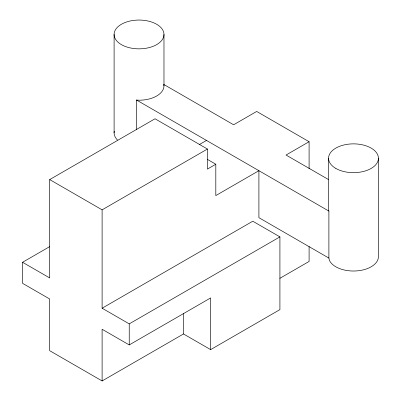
<?xml version="1.0" encoding="UTF-8"?>
<svg xmlns="http://www.w3.org/2000/svg" width="401" height="401" viewBox="0 0 401 401"><rect width="100%" height="100%" fill="white"/><g stroke="black" fill="none" stroke-linecap="round" stroke-linejoin="round"><path stroke-width="0.6" d="M207.432 149.037L102.11 209.843L102.11 308.209L252.785 221.217L279.918 236.881L279.918 309.622L210.625 349.622L183.498 333.963L102.11 380.95L49.699 350.69L49.699 299.001L22.566 283.337L22.566 262.284L49.699 277.948L49.699 179.583L155.017 118.776L207.432 149.037L207.432 169.087L215.813 164.25L215.813 195.573L258.911 170.691L258.911 217.683L328.89 258.084L329.406 260.354A24.937 14.396 0 0 0 356.75 270.901A24.937 14.396 0 0 0 378.434 256.63L378.434 158.265M199.492 144.475L206.495 140.43M22.566 262.284L49.669 246.64M309.096 168.656L309.096 141.718L286.038 155.032L328.349 179.458M102.11 308.209L129.237 323.873L279.918 236.881M102.11 380.95L102.11 329.261L129.237 344.925L210.625 297.938L210.625 349.622M279.858 278.329L309.096 261.447L309.096 246.525M136.515 129.478L136.515 100.029L139.037 100.22A24.937 14.396 0 0 0 163.974 85.824L163.974 34.446A24.937 14.396 0 0 0 126.571 21.98A24.937 14.396 0 0 0 126.571 46.917A24.937 14.396 0 0 0 163.974 34.446M309.096 141.718L256.685 111.453L233.623 124.771L163.643 84.365M136.515 100.029L328.89 211.096L328.89 258.084M207.167 159.257L215.813 164.25M49.699 179.583L102.11 209.843M328.89 211.096L328.554 209.638L328.554 158.265M163.753 84.852L163.974 85.824M183.498 313.657L183.498 333.963M129.237 323.873L129.237 344.925M114.1 34.446L114.1 132.811M117.443 140.014A24.937 14.396 0 0 1 114.255 131.202M335.863 168.445A24.937 14.396 0 0 0 377.582 161.989A24.937 14.396 0 0 0 347.04 144.355A24.937 14.396 0 0 0 335.863 168.445"/></g></svg>
